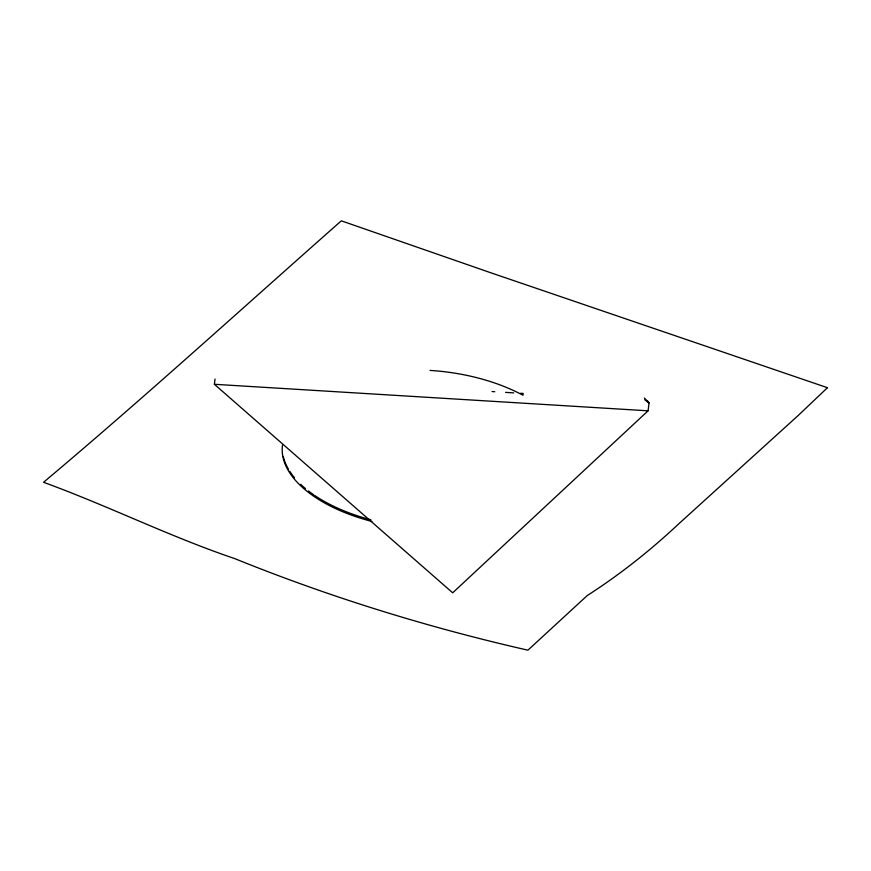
<?xml version="1.0" encoding="UTF-8"?>
<svg xmlns="http://www.w3.org/2000/svg" width="871" height="871" viewBox="0 0 871 871"><rect width="100%" height="100%" fill="white"/><g stroke="black" fill="none" stroke-linecap="round" stroke-linejoin="round"><path stroke-width="1.31" d="M647.436 400.78L649.037 402.946L648.068 410.818L452.691 592.813L214.386 384.285L215.028 379.037M492.017 391.547L494.728 391.71M505.572 392.375L513.694 392.875M520.466 393.289L523.177 393.452L522.959 395.238A130.694 66.523 7 0 0 430.078 370.425M214.386 384.285L648.068 410.818M644.747 399.735L649.037 402.946L644.409 398.047M370.861 519.802A130.694 66.523 7 0 1 314.736 495.501M313.745 494.826A130.694 66.523 7 0 1 308.476 490.983M305.525 488.609A130.694 66.523 7 0 1 300.691 484.309M294.474 477.7A130.694 66.523 7 0 1 289.727 471.265M288.399 469.11A130.694 66.523 7 0 1 283.271 456.448M371.928 521.446A130.694 66.523 7 0 1 282.465 445.397M827.45 387.704L798.272 415.413L678.814 523.776A1567.354 847.505 83.8 0 1 587.272 595.535L527.913 650.18C427.857 627.403 329.728 597.071 234.626 558.572C169.584 536.525 108.026 505.779 43.55 482.294C144.64 397.296 242.312 308.236 341.323 220.82L489.818 272.438L827.45 387.704"/></g></svg>
